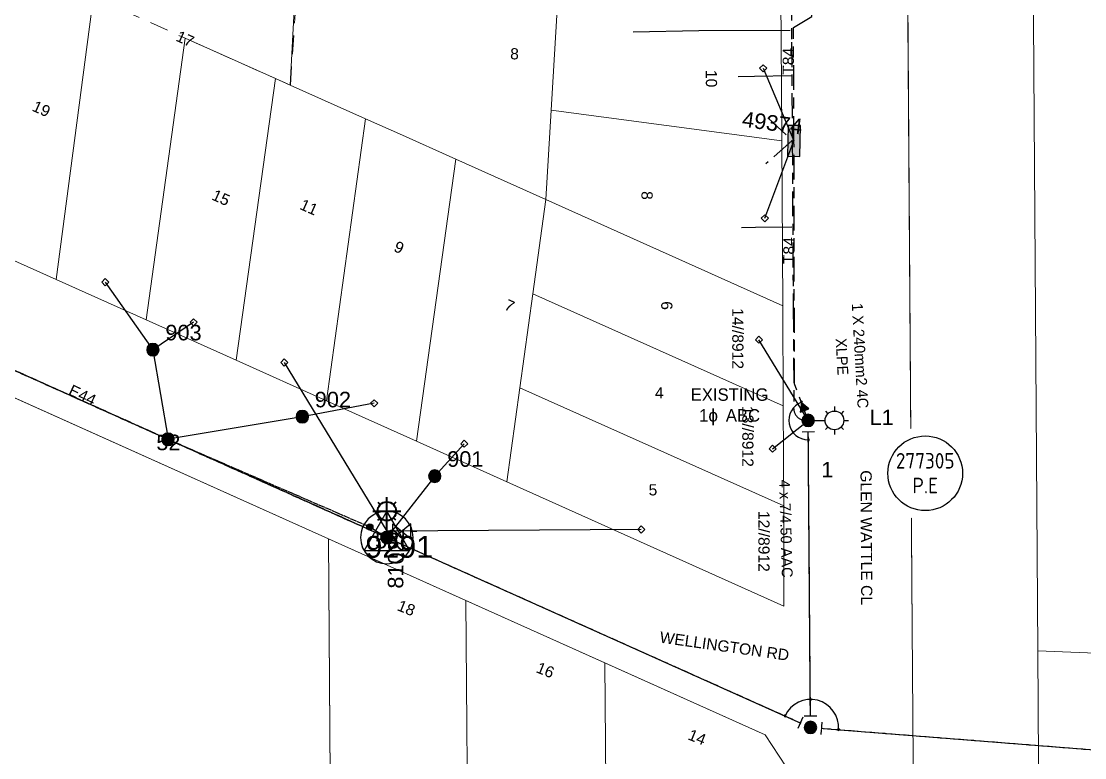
# Model space of a CAD drawing. Header units: metres. Extents: x 249526 to 250405, y 6265241 to 6266203.
# Drawn here: x 249792 to 249962.8, y 6265789.8 to 6265908.1 of the extents above; entities that cross this region are included whole.
import ezdxf
from ezdxf.enums import TextEntityAlignment as Align

# ---------------------------------------------------------------- set-up
doc = ezdxf.new("R2010")
doc.units = ezdxf.units.M
for name, pattern in [('Cable Exist OH', [1, 1, 0]), ('Cable Exist UG', [8.2, 4, -1.2, 1.8, -1.2]), ('Dash', [5, 3, -2])]:
    doc.linetypes.add(name, pattern=pattern)
doc.layers.get('0').update_dxf_attribs({"color": 6})
for name, color, linetype in [('_User_LV_Exist', 7, 'Continuous'), ('Duct_SP_EXT', 7, 'Continuous'), ('Equip_LV_EXT', 7, 'Continuous'), ('Equip_LV_NEW', 2, 'Continuous'), ('Equip_SP_SL_EXT', 7, 'Continuous'), ('Equip_SP_SL_NEW', 2, 'Continuous'), ('Mains_HV_EXT', 7, 'Continuous'), ('Mains_LV_EXT', 7, 'Continuous'), ('Mains_LV_NEW', 2, 'Continuous'), ('Mains_LV_NEW_UGOH', 2, 'Continuous'), ('Mains_SL_EXT', 7, 'Continuous'), ('Mains_SL_NEW', 2, 'Continuous'), ('Mains_SL_NEW_Hardwired', 2, 'Continuous'), ('Notes_LV_MISC', 7, 'Continuous'), ('OH_Details_SP_MISC', 7, 'Continuous'), ('Services_SP_EXT', 7, 'Continuous'), ('Sub_SP_TR_HV_LV_EXT', 7, 'Continuous'), ('SupportsOH_SP_TR_HV_LV_SL_EXT', 7, 'Continuous'), ('SupportsUG_SP_LV_EXT', 7, 'Continuous'), ('Trench_SP_EXT', 7, 'Continuous')]:
    doc.layers.add(name, color=color, linetype=linetype)
for name, color, linetype, lineweight in [('Cadastre Developer_SP_EXT', 9, 'Continuous', 5), ('Cadastre Land Parcels_SP_EXT', 9, 'Continuous', 5), ('Cadastre Road Names_SP_HV_LV_SL_EXT', 9, 'Continuous', 5), ('Cadastre Roads_SP_EXT', 9, 'Continuous', 5)]:
    doc.layers.add(name, color=color, linetype=linetype, lineweight=lineweight)
doc.styles.add('iecARIAL', font='arial.ttf', dxfattribs={"height": 2})
doc.styles.add('IESYMBOL1', font='isocp.shx')
doc.styles.add('POLE_LABEL', font='arial.ttf')
doc.styles.add('SL_LABEL', font='arial.ttf')
doc.styles.get("Standard").update_dxf_attribs({"font": 'arial.ttf'})

# ---------------------------------------------------------------- blocks, each defined once
blk = doc.blocks.new('SUB_POLE_EXT')
blk.add_wipeout([(0, 4.22), (0.42, 4.2), (0.83, 4.14), (1.21, 4.05), (1.62, 3.9), (1.99, 3.72), (2.35, 3.51), (2.68, 3.26), (2.99, 2.99), (3.28, 2.66), (3.52, 2.34), (3.76, 1.92), (3.9, 1.62), (4.04, 1.23), (4.18, 0.63), (4.22, 0), (4.18, -0.61), (4.06, -1.15), (3.9, -1.62), (3.58, -2.24), (3.22, -2.73), (2.97, -3.01), (2.68, -3.26), (2.36, -3.5), (2, -3.72), (1.64, -3.89), (1.25, -4.03), (0.82, -4.14), (0.42, -4.2), (0, -4.22), (-0.41, -4.2), (-0.8, -4.15), (-1.21, -4.05), (-1.62, -3.9), (-1.99, -3.73), (-2.35, -3.51), (-2.68, -3.26), (-2.96, -3.02), (-3.23, -2.72), (-3.51, -2.35), (-3.71, -2.01), (-3.91, -1.6), (-4.05, -1.21), (-4.16, -0.76), (-4.22, -0.14), (-4.21, 0.39), (-4.14, 0.83), (-4.03, 1.27), (-3.9, 1.63), (-3.71, 2.02), (-3.5, 2.37), (-3.28, 2.67), (-2.99, 2.99), (-2.68, 3.27), (-2.33, 3.52), (-1.98, 3.73), (-1.63, 3.9), (-1.2, 4.05), (-0.78, 4.15), (-0.4, 4.21)])
blk.add_line((2.16, 0.48), (2.16, 0.48, 0))
blk.add_lwpolyline([(-4.22, 0, 1), (4.22, 0, 1)], format="xyb", close=True)
blk.add_lwpolyline([(2.14, 0.52), (0, 4.22), (-3.66, -2.11), (3.66, -2.11)], close=True)
for tag, height, flags, p in [('ASSET_NUM', 3.5, 8, (2, 2)), ('STREET_CODE', 0.2, 9, (1.5, 0)), ('CONSTRUCTED_VOLTAGE', 0.2, 9, (1.5, -0.2)), ('OPERATING_VOLTAGE', 0.2, 9, (1.5, -0.6)), ('OPERATED_BY', 0.2, 9, (1.5, -0.8)), ('ORIENTATION', 0.2, 9, (1.5, -1.2)), ('OWNED_BY', 0.2, 9, (1.5, -1.4)), ('SECONDARY_VOLTAGE', 0.2, 9, (1.5, -1.6)), ('STATE', 0.2, 9, (1.5, -1.8)), ('NO_PHASES', 0.2, 9, (1.5, -0.4)), ('MAINTAINED_BY', 0.2, 9, (1.5, -1)), ('SUBSTATION_TYPE', 0.2, 9, (1.5, -2)), ('STREETNAME', 0.2, 9, (1.5, -2.8)), ('SUBURB', 0.2, 9, (1.5, -3)), ('Z', 0.2, 1, (1.5, -3.4)), ('USAGE', 0.2, 9, (1.5, -2.2)), ('LEGEND', 0.2, 9, (1.5, -2.4)), ('LOCATION', 0.2, 9, (1.5, -2.6)), ('NOTES', 0.2, 9, (1.5, -3.2))]:
    blk.add_attdef(tag, text='', height=height, dxfattribs=dict(flags=flags)).set_placement(p, align=Align.MIDDLE_LEFT)
blk = doc.blocks.new('PILLAR_EXT')
blk.add_hatch(color=256).paths.add_polyline_path([(-2.475, 0.99), (-2.475, -0.99), (2.475, -0.99), (2.475, 0.99)])
blk.add_lwpolyline([(-2.475, -0.99), (2.475, -0.99), (2.475, 0.99), (-2.475, 0.99)], close=True)
at = {"style": 'iecARIAL', "flags": 8}
blk.add_attdef('ASSET_NUM', (1.5, 3.5), '', height=2.5, dxfattribs=at)
for tag, p, flags in [('OWNED_BY', (0, -0.2), 9), ('STATE', (0, -0.4), 9), ('SUPPORT_TYPE', (0, -0.6), 9), ('STREETNAME', (0, -1.8), 9), ('USAGE', (0, -0.8), 9), ('LEGEND', (0, -1), 9), ('LOCATION', (0, -1.2), 9), ('NOTES', (0, -1.4), 9), ('PARENT', (0, -1.6), 9), ('SUBURB', (0, -2), 1)]:
    blk.add_attdef(tag, p, '', height=0.2, dxfattribs=dict(flags=flags))
blk = doc.blocks.new('LV_OH_LINKS_DISTFUSE_EXT')
for p, q in [((0, 0), (0.96, 0)), ((3.84, 0), (4.8, 0))]:
    blk.add_line(p, q)
blk.add_lwpolyline([(3.84, -1.2), (3.84, 1.2), (0.96, -1.2), (0.96, 1.2)], close=True)
at = {"flags": 9}
for tag, p in [('ACTUAL_STATUS', (0, 0)), ('CONSTRUCTED_VOLTAGE', (0, -0.2)), ('OPERATING_VOLTAGE', (0, -0.6)), ('ORIENTATION', (0, -0.8)), ('OWNED_BY', (0, -1)), ('STATE', (0, -1.2)), ('SWITCH_TYPE', (0, -1.4)), ('NO_PHASES', (0, -0.4)), ('USAGE', (0, -1.6)), ('NOTES', (0, -1.8))]:
    blk.add_attdef(tag, text='', height=0.2, dxfattribs=at).set_placement(p, align=Align.MIDDLE_LEFT)
at = {"flags": 1}
blk.add_attdef('Z', (0, 0), '', height=0.2, dxfattribs=at)
blk = doc.blocks.new('SL_LANTERN_EXT')
at = {"lineweight": 40}
for p, q in [((-1.46, 5.68), (-1.06, 5.28)), ((0, 1.97), (0, 6.47)), ((1.46, 5.68), (1.06, 5.28)), ((-2.25, 4.22), (2.25, 4.22)), ((-1.46, 2.76), (-1.06, 3.16)), ((0, 0), (0, 2.72)), ((1.46, 2.76), (1.06, 3.16))]:
    blk.add_line(p, q, dxfattribs=at)
blk.add_circle((0, 4.22), 1.5, dxfattribs=at)
at = {"style": 'iecARIAL', "flags": 8}
blk.add_attdef('ASSET_NUM', (1.5, 1.5), '', height=2.5, dxfattribs=at)
for tag, p, height, flags in [('OPERATING_VOLTAGE', (0.98, -1.65), 0.2, 9), ('ORIENTATION', (0.98, -1.85), 0.2, 9), ('CONSTRUCTED_VOLTAGE', (0.98, -0.65), 0.2, 9), ('CONTROL_TYPE', (0.98, -0.85), 0.2, 9), ('LANTERN_PURPOSE', (0.98, -1.05), 0.2, 9), ('LANTERN_TYPE', (0.98, -1.25), 0.2, 9), ('NO_PHASES', (0.98, -1.45), 0.2, 9), ('LNUMBER', (2.18, -3.25), 2.5, 8), ('OWNED_BY', (0.98, -2.05), 0.2, 9), ('STATE', (0.98, -2.25), 0.2, 9), ('USAGE', (0.98, -2.45), 0.2, 9), ('CEXIST', (0.98, -2.65), 0.2, 9), ('CNEW', (0.98, -2.85), 0.2, 9), ('CNUMBER', (0.98, -3.05), 0.2, 9), ('CREMOVE', (0.98, -3.25), 0.2, 9), ('CREPLACE', (0.98, -3.45), 0.2, 9), ('LKINGHEIGHT', (0.98, -3.65), 0.2, 9), ('LBRACKET', (0.98, -3.85), 0.2, 9), ('LBRACKETVOCAB', (0.98, -4.05), 0.2, 9), ('LCATEGORY', (0.98, -4.25), 0.2, 9), ('LCHARGE1', (0.98, -4.45), 0.2, 9), ('LCHARGE1PERCENT', (0.98, -4.65), 0.2, 9), ('LCHARGE2', (0.98, -4.85), 0.2, 9), ('LCHARGE2PERCENT', (0.98, -5.05), 0.2, 9), ('LCHARGE3', (0.98, -5.25), 0.2, 9), ('LCHARGE3PERCENT', (0.98, -5.45), 0.2, 9), ('LEXIST', (0.98, -5.65), 0.2, 9), ('LLAMP', (0.98, -5.85), 0.2, 9), ('LLAMPVOCAB', (0.98, -6.05), 0.2, 9), ('LMAST', (0.98, -6.25), 0.2, 9), ('LMASTVOCAB', (0.98, -6.45), 0.2, 9), ('LNEW', (0.98, -6.65), 0.2, 9), ('LANTNUMBER', (0.98, -6.85), 0.2, 9), ('LOUTREACH', (0.98, -7.25), 0.2, 9), ('LOUTREACHVOCAB', (0.98, -7.45), 0.2, 9), ('LRATECODE', (0.98, -7.65), 0.2, 9), ('LREMOVE', (0.98, -7.85), 0.2, 9), ('LREPLACE', (0.98, -8.05), 0.2, 9), ('LTYPE', (0.98, -8.25), 0.2, 9), ('LTYPEVOCAB', (0.98, -8.45), 0.2, 9), ('LEGEND', (0.98, -8.65), 0.2, 9), ('STREETNAME', (0.98, -9.25), 0.2, 9), ('SUBURB', (0.98, -9.45), 0.2, 1), ('LOCATION', (0.98, -8.85), 0.2, 9), ('NOTES', (0.98, -9.05), 0.2, 9)]:
    blk.add_attdef(tag, p, '', height=height, dxfattribs=dict(flags=flags))
blk = doc.blocks.new('CCP_EXT')
at = {"flags": 9}
for tag, p in [('STATE', (0, -1.8)), ('LIFE_SUPPORT', (0, -1.6)), ('NOTES', (0, -2))]:
    blk.add_attdef(tag, text='', height=0.2, dxfattribs=at).set_placement(p, align=Align.MIDDLE_LEFT)
blk.add_wipeout([(0, 0.57), (0.57, 0), (0, -0.57), (-0.57, 0)])
blk.add_lwpolyline([(-0.57, 0), (0, 0.57), (0.57, 0), (0, -0.57), (-0.57, 0)])
at = {"flags": 1}
blk.add_attdef('Z', (0, 0), '', height=0.2, dxfattribs=at)
at = {"flags": 9}
for tag, p in [('CCP_TYPE', (0, 0)), ('CONSTRUCTED_VOLTAGE', (0, -0.2)), ('OPERATING_VOLTAGE', (0, -0.6)), ('ORIENTATION', (0, -0.8)), ('OWNED_BY', (0, -1)), ('NO_PHASES', (0, -0.4)), ('USAGE', (0, -1.2)), ('LEGEND', (0, -1.4))]:
    blk.add_attdef(tag, text='', height=0.2, dxfattribs=at).set_placement(p, align=Align.MIDDLE_LEFT)
blk = doc.blocks.new('POLE_EXT')
blk.add_hatch(color=256).paths.add_polyline_path([(-1, 0, 1), (1, 0, 1)])
blk.add_lwpolyline([(-1, 0, 1), (1, 0, 1)], format="xyb", close=True)
for tag, height, flags, p in [('pNumber', 2.5, 8, (-17.84, 2.07)), ('OWNED_BY', 0.2, 9, (1.35, -0.4)), ('SPECIAL_USE', 0.2, 9, (1.35, -0.8)), ('STATE', 0.2, 9, (1.35, -1)), ('cLV', 0.2, 9, (1.35, -1.4)), ('hDepth', 0.2, 9, (1.35, -1.6)), ('hDia', 0.2, 9, (1.35, -1.8)), ('PARENT', 0.2, 9, (1.35, -0.6)), ('USAGE', 0.2, 9, (1.35, -1.2)), ('cHV', 0.2, 9, (1.35, -2)), ('cLinedev', 0.2, 9, (1.35, -3.4)), ('LBRACKET', 0.2, 9, (1.35, -2.2)), ('LExisting', 0.2, 9, (1.35, -2.4)), ('LANTNUMBER', 0.2, 9, (1.35, -2.6)), ('LOther', 0.2, 9, (1.35, -2.8)), ('LRemove', 0.2, 9, (1.35, -3)), ('LEGEND', 0.2, 9, (1.35, -3.2)), ('pExisting', 0.2, 9, (1.35, -3.8)), ('pFooting', 0.2, 9, (1.35, -4.4)), ('pNew', 0.2, 9, (1.35, -4.6)), ('pRelocate', 0.2, 9, (1.35, -5)), ('pRemove', 0.2, 9, (1.35, -5.2)), ('LOCATION', 0.2, 9, (1.35, -3.6)), ('PFNUMBER', 0.2, 9, (1.35, -4)), ('NEWPFNUMBER', 0.2, 9, (1.35, -4.2)), ('pReplace', 0.2, 9, (1.35, -5.4)), ('pStay', 0.2, 9, (1.35, -5.6)), ('pType', 0.2, 9, (1.35, -5.8)), ('cspan', 0.2, 9, (1.35, -6)), ('STREETNAME', 0.2, 9, (1.35, -6.2)), ('SUBURB', 0.2, 9, (1.35, -6.4)), ('NOTES', 0.2, 9, (1.35, -6.6)), ('MAINTAINED_BY', 0.2, 9, (1.36, -6.81)), ('OPERATED_BY', 0.2, 9, (1.36, -7.01))]:
    blk.add_attdef(tag, text='', height=height, dxfattribs=dict(flags=flags)).set_placement(p, align=Align.MIDDLE_LEFT)
at = {"style": 'POLE_LABEL'}
for tag, height, flags, p in [('ASSET_NUM', 2.5, 8, (2, 2)), ('STRUCTURE_PLANT_NUMBER', 0.2, 9, (1.35, 0.03)), ('STREET_CODE', 0.2, 9, (1.35, -0.2))]:
    blk.add_attdef(tag, text='', height=height, dxfattribs=dict(at, flags=flags)).set_placement(p, align=Align.MIDDLE_LEFT)
at = {"flags": 1}
blk.add_attdef('Z', (1.35, -7.33), '', height=0.2, dxfattribs=at)
blk = doc.blocks.new('CONNECTOR_NODE_EXT')
h = blk.add_hatch(color=256)
edge = h.paths.add_edge_path()
edge.add_arc((0, 0), 0.5, 0, 360)
blk.add_circle((0, 0), 0.5)
at = {"flags": 1}
blk.add_attdef('Z', (0, 0), '', height=0.2, dxfattribs=at)
at = {"flags": 9}
for tag, p in [('CONNECTOR_TYPE', (0, 0)), ('CONSTRUCTED_VOLTAGE', (0, -0.2)), ('OPERATING_VOLTAGE', (0, -0.6)), ('ORIENTATION', (0, -0.8)), ('SUBTYPE', (0, -1)), ('NO_PHASES', (0, -0.4)), ('USAGE', (0, -1.2)), ('NOTES', (0, -1.4))]:
    blk.add_attdef(tag, text='', height=0.2, dxfattribs=at).set_placement(p, align=Align.MIDDLE_LEFT)
blk = doc.blocks.new('SL_LANTERN_NEW')
blk.add_line((0, 0), (0, 0))
for tag, p, flags in [('Z', (0, 0), 1), ('OPERATED_BY', (0, -9.61), 9)]:
    blk.add_attdef(tag, p, '', height=0.2, dxfattribs=dict(flags=flags))
at = {"style": 'SL_LABEL', "flags": 9}
blk.add_attdef('STREET_CODE', text='', height=0.2, dxfattribs=at).set_placement((0, -0.2), align=Align.MIDDLE_LEFT)
for tag, height, flags, p in [('CONSTRUCTED_VOLTAGE', 0.2, 9, (0, -0.4)), ('CONTROL_TYPE', 0.2, 9, (0, -0.6)), ('OPERATING_VOLTAGE', 0.2, 9, (0, -1.4)), ('ORIENTATION', 0.2, 9, (0, -1.6)), ('OWNED_BY', 0.2, 9, (0, -1.8)), ('LANTERN_PURPOSE', 0.2, 9, (0, -0.8)), ('LANTERN_TYPE', 0.2, 9, (0, -1)), ('NO_PHASES', 0.2, 9, (0, -1.2)), ('LNUMBER', 2.5, 8, (1.2, -2.8)), ('STATE', 0.2, 9, (0, -2)), ('CEXIST', 0.2, 9, (0, -2.4)), ('CNEW', 0.2, 9, (0, -2.6)), ('CNUMBER', 0.2, 9, (0, -2.8)), ('CREMOVE', 0.2, 9, (0, -3)), ('CREPLACE', 0.2, 9, (0, -3.2)), ('USAGE', 0.2, 9, (0, -2.2)), ('LKINGHEIGHT', 0.2, 9, (0, -3.4)), ('LBRACKET', 0.2, 9, (0, -3.6)), ('LBRACKETVOCAB', 0.2, 9, (0, -3.8)), ('LCATEGORY', 0.2, 9, (0, -4)), ('LCHARGE1', 0.2, 9, (0, -4.2)), ('LCHARGE1PERCENT', 0.2, 9, (0, -4.4)), ('LCHARGE2', 0.2, 9, (0, -4.6)), ('LCHARGE2PERCENT', 0.2, 9, (0, -4.8)), ('LCHARGE3', 0.2, 9, (0, -5)), ('LCHARGE3PERCENT', 0.2, 9, (0, -5.2)), ('LEXIST', 0.2, 9, (0, -5.4)), ('LLAMP', 0.2, 9, (0, -5.6)), ('LLAMPVOCAB', 0.2, 9, (0, -5.8)), ('LMAST', 0.2, 9, (0, -6)), ('LMASTVOCAB', 0.2, 9, (0, -6.2)), ('LNEW', 0.2, 9, (0, -6.4)), ('LANTNUMBER', 0.2, 9, (0, -6.6)), ('SUBURB', 0.2, 9, (0, -8.6)), ('LOUTREACH', 0.2, 9, (0, -7)), ('LOUTREACHVOCAB', 0.2, 9, (0, -7.2)), ('LRATECODE', 0.2, 9, (0, -7.4)), ('LREMOVE', 0.2, 9, (0, -7.6)), ('LREPLACE', 0.2, 9, (0, -7.8)), ('LTYPE', 0.2, 9, (0, -8)), ('LTYPEVOCAB', 0.2, 9, (0, -8.2)), ('LEGEND', 0.2, 9, (0, -8.4)), ('STREETNAME', 0.2, 9, (0, -8.8)), ('LOCATION', 0.2, 9, (0, -9)), ('NOTES', 0.2, 9, (0, -9.2)), ('MAINTAINED_BY', 0.2, 9, (0, -9.86))]:
    blk.add_attdef(tag, text='', height=height, dxfattribs=dict(flags=flags)).set_placement(p, align=Align.MIDDLE_LEFT)
blk.add_wipeout([(0, 6.47), (1.46, 5.68), (2.25, 4.22), (1.46, 2.76), (0, 1.86), (-1.46, 2.76), (-2.25, 4.22), (-1.46, 5.68)])
for p, q in [((-1.46, 5.68), (-1.06, 5.28)), ((0, 5.72), (0, 6.47)), ((1.46, 5.68), (1.06, 5.28)), ((-2.25, 4.22), (-1.5, 4.22)), ((1.5, 4.22), (2.25, 4.22)), ((-1.46, 2.76), (-1.06, 3.16)), ((0, 0), (0, 2.72)), ((1.46, 2.76), (1.06, 3.16))]:
    blk.add_line(p, q)
blk.add_circle((0, 4.22), 1.5)
at = {"style": 'SL_LABEL', "flags": 8}
blk.add_attdef('ASSET_NUM', text='', height=2.5, dxfattribs=at).set_placement((2, 2), align=Align.MIDDLE_LEFT)
blk = doc.blocks.new('SL_NUM_PE_NEW')
blk.add_wipeout([(-0.24, 7.5), (-0.71, 7.47), (-1.17, 7.41), (-1.64, 7.32), (-2.09, 7.21), (-2.54, 7.06), (-2.98, 6.89), (-3.41, 6.69), (-3.82, 6.46), (-4.22, 6.21), (-4.6, 5.93), (-4.96, 5.63), (-5.31, 5.31), (-5.63, 4.96), (-5.93, 4.6), (-6.21, 4.22), (-6.46, 3.82), (-6.69, 3.41), (-6.89, 2.98), (-7.06, 2.54), (-7.21, 2.09), (-7.32, 1.64), (-7.41, 1.17), (-7.47, 0.71), (-7.5, 0.24), (-7.5, -0.24), (-7.47, -0.71), (-7.41, -1.17), (-7.32, -1.64), (-7.21, -2.09), (-7.06, -2.54), (-6.89, -2.98), (-6.69, -3.41), (-6.46, -3.82), (-6.21, -4.22), (-5.93, -4.6), (-5.63, -4.96), (-5.31, -5.31), (-4.96, -5.63), (-4.6, -5.93), (-4.22, -6.21), (-3.82, -6.46), (-3.41, -6.69), (-2.98, -6.89), (-2.54, -7.06), (-2.09, -7.21), (-1.64, -7.32), (-1.17, -7.41), (-0.71, -7.47), (-0.24, -7.5), (0.24, -7.5), (0.71, -7.47), (1.17, -7.41), (1.64, -7.32), (2.09, -7.21), (2.54, -7.06), (2.98, -6.89), (3.41, -6.69), (3.82, -6.46), (4.22, -6.21), (4.6, -5.93), (4.96, -5.63), (5.31, -5.31), (5.63, -4.96), (5.93, -4.6), (6.21, -4.22), (6.46, -3.82), (6.69, -3.41), (6.89, -2.98), (7.06, -2.54), (7.21, -2.09), (7.32, -1.64), (7.41, -1.17), (7.47, -0.71), (7.5, -0.24), (7.5, 0.24), (7.47, 0.71), (7.41, 1.17), (7.32, 1.64), (7.21, 2.09), (7.06, 2.54), (6.89, 2.98), (6.69, 3.41), (6.46, 3.82), (6.21, 4.22), (5.93, 4.6), (5.63, 4.96), (5.31, 5.31), (4.96, 5.63), (4.6, 5.93), (4.22, 6.21), (3.82, 6.46), (3.41, 6.69), (2.98, 6.89), (2.54, 7.06), (2.09, 7.21), (1.64, 7.32), (1.17, 7.41), (0.71, 7.47), (0.24, 7.5)])
blk.add_circle((0, 0), 6)
at = {"style": 'IESYMBOL1'}
blk.add_text('P.E', height=2.5, dxfattribs=at).set_placement((0, -0.72), align=Align.TOP_CENTER)
at = {"style": 'IESYMBOL1', "flags": 4}
blk.add_attdef('SL15', text='', height=2.5, dxfattribs=at).set_placement((0, 0), align=Align.BOTTOM_CENTER)
at = {"flags": 1}
blk.add_attdef('Z', (0, 0), '', height=0.2, dxfattribs=at)
blk = doc.blocks.new('End Shackle_NEW')
at = {"flags": 9}
for tag, p in [('OWNED_BY', (0, -1)), ('STATE', (0, -1.2)), ('USAGE', (0, -1.4)), ('NOTES', (0, -1.6)), ('OPERATED_BY', (0, -2.01)), ('MAINTAINED_BY', (0, -1.81))]:
    blk.add_attdef(tag, text='', height=0.2, dxfattribs=at).set_placement(p, align=Align.MIDDLE_LEFT)
blk.add_wipeout([(-0.25, 0), (-0.25, 1.81), (0.25, 1.82), (0.25, 0)])
blk.add_line((1, 1.81), (-1, 1.81))
at = {"flags": 1}
blk.add_attdef('Z', (0, 0), '', height=0.2, dxfattribs=at)
at = {"flags": 9}
for tag, p in [('CONNECTOR_TYPE', (0, 0)), ('CONSTRUCTED_VOLTAGE', (0, -0.2)), ('OPERATING_VOLTAGE', (0, -0.6)), ('ORIENTATION', (0, -0.8)), ('NO_PHASES', (0, -0.4))]:
    blk.add_attdef(tag, text='', height=0.2, dxfattribs=at).set_placement(p, align=Align.MIDDLE_LEFT)
blk = doc.blocks.new('BOND POINT')
blk.add_hatch(color=256).paths.add_polyline_path([(-1, 0, 1), (1, 0, 1)])
blk.add_lwpolyline([(-1, 0, 1), (1, 0, 1)], format="xyb", close=True)
blk = doc.blocks.new('UGOH_NEW')
blk.add_hatch(color=256).paths.add_polyline_path([(-0.75, 1.7), (0.75, 1.7), (0, 3)])
at = {"color": 1}
blk.add_lwpolyline([(-0.75, 1.7), (0.75, 1.7), (0, 3)], close=True, dxfattribs=at)
for tag, flags, p in [('CONSTRUCTED_VOLTAGE', 9, (1.5, 0)), ('ACTUAL_STATUS', 9, (1.5, -1.6)), ('OPERATING_VOLTAGE', 9, (1.5, -0.2)), ('ORIENTATION', 9, (1.5, -0.4)), ('STATE', 9, (1.5, -0.6)), ('OWNED_BY', 9, (1.5, -1)), ('OPERATED_BY', 9, (1.5, -1.2)), ('USAGE', 9, (1.5, -0.8)), ('MAINTAINED_BY', 9, (1.5, -1.4)), ('NUMBER_OF_PHASES', 9, (1.5, -1.8)), ('TYPE', 1, (1.5, -2))]:
    blk.add_attdef(tag, text='', height=0.2, dxfattribs=dict(flags=flags)).set_placement(p, align=Align.MIDDLE_LEFT)

msp = doc.modelspace()

# ---------------------------------------------------------------- linework, layer by layer
at = {"layer": '_User_LV_Exist', "color": 7, "linetype": 'Cable Exist OH', "flags": 128}
msp.add_lwpolyline([(249918.77, 6265794.69), (249971.72, 6265790.5)], dxfattribs=at)
at = {"layer": 'Cadastre Developer_SP_EXT', "linetype": 'Dash'}
msp.add_lwpolyline([(249836.66, 6265921.22), (249812.35, 6265938.98), (249811.63, 6265942.52), (249811.57, 6265942.82), (249822.83, 6265970.62), (249818.16, 6266002.59), (249814.59, 6266001.52), (249819.53, 6265968.67), (249810.42, 6265946.2), (249790.03, 6265923.33), (249803.57, 6265912.01), (249803.59, 6265912), (249818.28, 6265905.42), (249835.19, 6265897.85), (249836.37, 6265915.35), (249836.66, 6265921.22)], close=True, dxfattribs=at)
at = {"layer": 'Cadastre Land Parcels_SP_EXT', "linetype": 'Continuous'}
for points in [[(249958.22, 6265375.64), (249958.1, 6265394.43), (249956.37, 6265647.68), (249955.41, 6265789.13), (249955.29, 6265806.97), (249954.44, 6265931.62), (249954.07, 6265984.74), (249953.93, 6266005.98), (249953.23, 6266109.25), (249953.09, 6266130.38), (249952.93, 6266155.61), (249932.73, 6266158.36), (249933.77, 6265999.34), (249933.93, 6265976.08), (249934.25, 6265931.09), (249935.09, 6265810.71), (249935.29, 6265782.45), (249936.24, 6265645.94), (249936.27, 6265641.83), (249937.93, 6265407.64), (249938.09, 6265384.56), (249939.08, 6265243.78), (249959.14, 6265240.92), (249958.22, 6265375.64)], [(249836.15, 6265916.09), (249818.57, 6265928.54), (249806.8, 6265936.88), (249805.62, 6265927.93), (249803.54, 6265912.14), (249797.55, 6265866.66), (249812.03, 6265860.16), (249818.29, 6265905.43), (249832.78, 6265898.94), (249835.18, 6265897.86), (249836.15, 6265916.09)], [(249803.54, 6265912.14), (249790.03, 6265923.34), (249783.07, 6265873.15), (249797.55, 6265866.66), (249803.54, 6265912.14)], [(249913.99, 6265915.02), (249878.14, 6265914.81), (249875.1, 6265914.79), (249836.15, 6265916.09), (249835.18, 6265897.86), (249847.27, 6265892.45), (249852.74, 6265890.06), (249861.78, 6265885.98), (249876.22, 6265879.5), (249877.09, 6265893.85), (249878.16, 6265911.84), (249914.01, 6265911.95), (249913.99, 6265915.02)], [(249914.01, 6265911.95), (249878.16, 6265911.84), (249877.09, 6265893.85), (249914.15, 6265888.92), (249914.13, 6265890.47), (249914.05, 6265904.8), (249914.01, 6265911.95)], [(249832.78, 6265898.94), (249818.29, 6265905.43), (249812.03, 6265860.16), (249826.51, 6265853.67), (249832.78, 6265898.94)], [(249847.27, 6265892.45), (249835.18, 6265897.86), (249832.78, 6265898.94), (249826.51, 6265853.67), (249841, 6265847.17), (249847.27, 6265892.45)], [(249914.15, 6265888.92), (249877.09, 6265893.85), (249876.22, 6265879.5), (249876.25, 6265879.48), (249914.3, 6265862.43), (249914.15, 6265888.92)], [(249861.78, 6265885.98), (249852.73, 6265890.06), (249847.27, 6265892.45), (249841, 6265847.17), (249855.48, 6265840.68), (249861.78, 6265885.98)], [(249876.22, 6265879.5), (249861.78, 6265885.98), (249855.48, 6265840.68), (249869.97, 6265834.15), (249872.05, 6265849.26), (249874.15, 6265864.33), (249876.25, 6265879.48), (249876.22, 6265879.5)], [(249914.3, 6265862.43), (249876.25, 6265879.48), (249874.15, 6265864.33), (249914.37, 6265846.35), (249914.3, 6265862.43)], [(249914.37, 6265846.35), (249874.15, 6265864.33), (249872.05, 6265849.26), (249914.49, 6265830.27), (249914.37, 6265846.35)], [(249914.49, 6265830.27), (249872.05, 6265849.26), (249869.97, 6265834.15), (249914.48, 6265814.16), (249914.49, 6265830.27)], [(249886.85, 6265760.93), (249885.96, 6265772.76), (249885.72, 6265805.06), (249863.39, 6265815.08), (249863.78, 6265768.28), (249863.88, 6265756.29), (249886.21, 6265756.47), (249886.85, 6265760.93)], [(249914.86, 6265788.34), (249911.49, 6265793.5), (249885.72, 6265805.06), (249885.96, 6265772.76), (249886.85, 6265760.93), (249886.21, 6265756.47), (249915.08, 6265756.7), (249914.86, 6265788.34)]]:
    msp.add_lwpolyline(points, close=True, dxfattribs=at)
msp.add_lwpolyline([(249842.69, 6265626.53), (249841.3, 6265824.99), (249841.3, 6265824.99), (249759.97, 6265861.48), (249701.57, 6265925.01), (249696.05, 6265931.03), (249633.32, 6265999.27), (249606.53, 6265972.67), (249593.82, 6265960.04), (249580.8, 6265947.09), (249574.23, 6265940.56), (249561.5, 6265927.91), (249555, 6265921.44), (249555.25, 6265921.17), (249576.51, 6265898.04), (249571.73, 6265893.65), (249568.58, 6265890.75), (249525.8, 6265851.42), (249542.76, 6265817.07), (249557.12, 6265787.97)], dxfattribs=at)
at = {"layer": 'Cadastre Roads_SP_EXT', "linetype": 'Continuous'}
for p, q in [((249935.09, 6265810.71), (249934.25, 6265931.09)), ((249914.01, 6265911.95), (249914.05, 6265904.8)), ((249914.05, 6265904.8), (249914.13, 6265890.47)), ((249914.13, 6265890.47), (249914.15, 6265888.92)), ((249914.15, 6265888.92), (249914.3, 6265862.43)), ((249797.55, 6265866.66), (249783.07, 6265873.15)), ((249914.3, 6265862.43), (249914.37, 6265846.35)), ((249914.37, 6265846.35), (249914.49, 6265830.27)), ((249914.49, 6265830.27), (249914.48, 6265814.16))]:
    msp.add_line(p, q, dxfattribs=at)
msp.add_lwpolyline([(249974.83, 6265983.27), (249966.18, 6265983.88), (249954.07, 6265984.74), (249954.44, 6265931.62), (249955.29, 6265806.97), (249967.22, 6265806.49), (249975.72, 6265806.14), (249975.65, 6265824.86), (249975.59, 6265840.25), (249975.52, 6265855.61), (249975.46, 6265871), (249975.39, 6265886.4), (249975.32, 6265901.76), (249975.24, 6265917.15), (249975.17, 6265932.16), (249975.16, 6265932.54), (249974.83, 6265983.27)], close=True, dxfattribs=at)
at = {"layer": 'Duct_SP_EXT', "linetype": 'Continuous'}
msp.add_lwpolyline([(249890.26, 6265906.43), (249900.82, 6265906.63), (249915.52, 6265906.69)], dxfattribs=at)
at = {"layer": 'Mains_LV_EXT', "linetype": 'Cable Exist UG'}
msp.add_lwpolyline([(249916.11, 6265888.9), (249916.03, 6265907.13), (249918.99, 6265908.92), (249918.93, 6265918.01), (249915.92, 6265919.49)], dxfattribs=at)
at = {"layer": 'Mains_LV_EXT', "color": 7, "linetype": 'Cable Exist UG'}
msp.add_lwpolyline([(249918.39, 6265844.01), (249916.19, 6265849.9), (249916.11, 6265888.9)], dxfattribs=at)
at = {"layer": 'Mains_LV_EXT', "linetype": 'Cable Exist OH'}
msp.add_lwpolyline([(249780.82, 6265856.56), (249815.54, 6265840.97)], dxfattribs=at)
at = {"layer": 'Mains_SL_NEW_Hardwired', "color": 7, "linetype": 'Continuous'}
msp.add_arc((249918.77, 6265794.69), 4.49, 355.4779, 155.8694, dxfattribs=at).dxf.unprotected_set("ltscale", 0)
at = {"layer": 'OH_Details_SP_MISC', "color": 7, "linetype": 'Continuous', "flags": 128}
msp.add_lwpolyline([(249918.77, 6265794.69), (249971.76, 6265790.51), (249998.99, 6265786.66)], dxfattribs=at)
at = {"layer": 'Services_SP_EXT'}
msp.add_lwpolyline([(249813.11, 6265855.37), (249815.54, 6265840.97)], dxfattribs=at)
at = {"layer": 'Trench_SP_EXT', "linetype": 'Cable Exist UG'}
for points in [[(249915.61, 6265920.45), (249915.71, 6265904.77)], [(249915.71, 6265904.77), (249915.82, 6265889)], [(249911.93, 6265892.6), (249915.82, 6265889), (249911.6, 6265885.21)], [(249915.82, 6265889), (249915.98, 6265862.26), (249916.09, 6265845.68)]]:
    msp.add_lwpolyline(points, dxfattribs=at)
msp.add_lwpolyline([(249918.39, 6265844.01, -0.463852), (249916.07, 6265845.93)], format="xyb", dxfattribs=at)

# ---------------------------------------------------------------- block references
at = {"layer": 'Mains_LV_NEW_UGOH', "color": 7, "linetype": 'Continuous', "xscale": 0.15, "yscale": 0.15, "zscale": 0.15}
msp.add_blockref('BOND POINT', (249917.3, 6265846.93), dxfattribs=at).dxf.unprotected_set("ltscale", 0)
at = {"layer": 'Mains_SL_NEW_Hardwired', "color": 7, "linetype": 'Continuous', "xscale": 0.15, "yscale": 0.15, "zscale": 0.15}
for p in [(249918.74, 6265799.19), (249914.67, 6265796.53), (249923.26, 6265794.34)]:
    msp.add_blockref('BOND POINT', p, dxfattribs=at).dxf.unprotected_set("ltscale", 0)
at = {"layer": 'Sub_SP_TR_HV_LV_EXT'}
ref = msp.add_blockref('SUB_POLE_EXT', (249850.69, 6265825.2), dxfattribs=at)
ref.add_attrib('ASSET_NUM', '9291', dxfattribs={"layer": '0', "height": 3.5}).set_placement((249852.69, 6265825.45), align=Align.TOP_CENTER)
at = {"layer": 'SupportsOH_SP_TR_HV_LV_SL_EXT'}
ref = msp.add_blockref('POLE_EXT', (249837.11, 6265844.61), dxfattribs=at)
ref.add_attrib('ASSET_NUM', '902', dxfattribs={"layer": '0', "height": 2.5, "style": 'POLE_LABEL'}).set_placement((249839.11, 6265845.36), align=Align.BOTTOM_LEFT)
ref = msp.add_blockref('POLE_EXT', (249815.54, 6265840.97), dxfattribs=at)
ref.add_attrib('ASSET_NUM', '52', dxfattribs={"layer": '0', "height": 2.5, "rotation": 0.0031, "style": 'POLE_LABEL'}).set_placement((249817.54, 6265841.72), align=Align.TOP_RIGHT)
at = {"layer": 'SupportsUG_SP_LV_EXT'}
ref = msp.add_blockref('PILLAR_EXT', (249916.11, 6265888.9), dxfattribs=dict(at, rotation=269.2556241352056))
ref.add_attrib('ASSET_NUM', '49374', dxfattribs={"layer": '0', "height": 2.5, "rotation": 352.3697, "style": 'iecARIAL'}).set_placement((249917.61, 6265892.4), align=Align.TOP_RIGHT)

# ---------------------------------------------------------------- texts
at = {"layer": 'Cadastre Land Parcels_SP_EXT'}
for s, rotation, p in [('17', 335.9, (249816.65, 6265905.06)), ('8', 358.9272, (249870.49, 6265902.02)), ('10', 270.4, (249901.93, 6265900.31)), ('19', 335.9, (249793.55, 6265893.82)), ('15', 335.9, (249822.41, 6265879.55)), ('8', 270.5, (249891.6, 6265880.84)), ('11', 335.9, (249836.55, 6265878.02)), ('9', 335.9, (249851.65, 6265871.27)), ('7', 335.8, (249869.41, 6265861.91)), ('6', 270.3, (249894.77, 6265863.15)), ('14//8912', 270, (249906.19, 6265862.05)), ('13//8912', 270, (249907.8, 6265846.33)), ('12//8912', 270, (249910.38, 6265829.47)), ('18', 338.1257, (249852.2, 6265813.56)), ('16', 338.126, (249874.54, 6265803.59)), ('14', 338.1251, (249898.92, 6265792.81))]:
    msp.add_text(s, height=1.8, rotation=rotation, dxfattribs=at).set_placement(p)
for s, p in [('4', (249893.77, 6265847.55)), ('5', (249892.75, 6265831.96))]:
    msp.add_text(s, height=1.8, dxfattribs=at).set_placement(p)
at = {"layer": 'Cadastre Road Names_SP_HV_LV_SL_EXT'}
for s, rotation, p in [('GLEN WATTLE CL', 270.296, (249926.79, 6265836)), ('WELLINGTON RD', 351.9321, (249894.44, 6265808.33))]:
    msp.add_text(s, height=1.8, rotation=rotation, dxfattribs=at).set_placement(p)
at = {"layer": 'Mains_LV_EXT'}
for s, rotation, p in [('T84', 89.192, (249916.06, 6265899.52)), ('T84', 89.035, (249916.15, 6265869.1)), ('E44', 334.7009, (249799.39, 6265848.22))]:
    msp.add_text(s, height=1.8, rotation=rotation, dxfattribs=at).set_placement(p)
at = {"layer": 'Notes_LV_MISC', "linetype": 'Continuous', "insert": (249905.76, 6265846.19), "char_height": 2, "attachment_point": 5}
msp.add_mtext_dynamic_manual_height_columns('{\\fStylus BT|b0|i0|c0|p34;EXISTING 1\\fISOCPEUR|b0|i0|c0|p34;ɸ \\fStylus BT|b0|i0|c0|p34;ABC}', width=11.0463, gutter_width=4, heights=[0], dxfattribs=at)
at = {"layer": 'Notes_LV_MISC', "insert": (249914.8, 6265826.62), "char_height": 1.75, "attachment_point": 5, "rotation": 271.6588, "style": 'iecARIAL'}
msp.add_mtext_dynamic_manual_height_columns('{\\fStylus BT|b0|i0|c0|p34;4 x 7/4.50 AAC}', width=29.2186, gutter_width=10, heights=[0], dxfattribs=at)

# ---------------------------------------------------------------- next in the draw order: linework, layer by layer
at = {"layer": 'Cadastre Land Parcels_SP_EXT', "linetype": 'Continuous'}
msp.add_lwpolyline([(249863.39, 6265815.08), (249841.3, 6265824.99), (249841.78, 6265756.11), (249849.9, 6265756.18), (249853.36, 6265759.7), (249853.29, 6265768.2), (249863.78, 6265768.28), (249863.39, 6265815.08)], close=True, dxfattribs=at)
at = {"layer": 'Cadastre Roads_SP_EXT', "linetype": 'Continuous'}
msp.add_line((249841.3, 6265824.99), (249911.49, 6265793.5), dxfattribs=at)
at = {"layer": 'Mains_LV_EXT', "linetype": 'Cable Exist OH'}
for points in [[(249815.54, 6265840.97), (249847.96, 6265826.9)], [(249847.96, 6265826.9), (249850.69, 6265825.2)], [(249847.96, 6265826.9), (249850.69, 6265825.2)]]:
    msp.add_lwpolyline(points, dxfattribs=at)

# ---------------------------------------------------------------- next in the draw order: block references
at = {"layer": 'Equip_LV_EXT'}
for name, p in [('CONNECTOR_NODE_EXT', (249847.96, 6265826.9)), ('LV_OH_LINKS_DISTFUSE_EXT', (249850.69, 6265826.2))]:
    msp.add_blockref(name, p, dxfattribs=at)
at = {"layer": 'Equip_SP_SL_EXT'}
ref = msp.add_blockref('SL_LANTERN_EXT', (249850.69, 6265825.2), dxfattribs=at)
ref.add_attrib('ASSET_NUM', '81022', dxfattribs={"layer": '0', "height": 2.5, "rotation": 89.3418, "style": 'iecARIAL'}).set_placement((249852.19, 6265826.7), align=Align.MIDDLE_RIGHT)
at = {"layer": 'Services_SP_EXT'}
for p in [(249911.15, 6265900.59), (249911.42, 6265876.49), (249805.46, 6265866.22), (249819.64, 6265859.78), (249910.47, 6265856.97), (249848.65, 6265846.77), (249863.14, 6265840.26), (249912.67, 6265839.46)]:
    msp.add_blockref('CCP_EXT', p, dxfattribs=at)
at = {"layer": 'Services_SP_EXT', "rotation": 90.0000000000002}
for p in [(249834.21, 6265853.32), (249891.57, 6265826.49)]:
    msp.add_blockref('CCP_EXT', p, dxfattribs=at)
at = {"layer": 'SupportsOH_SP_TR_HV_LV_SL_EXT'}
ref = msp.add_blockref('POLE_EXT', (249850.69, 6265825.2), dxfattribs=at)
ref.add_attrib('ASSET_NUM', '53', dxfattribs={"layer": '0', "height": 2.5, "rotation": 359.9335, "style": 'POLE_LABEL'}).set_placement((249852.69, 6265825.95), align=Align.TOP_RIGHT)

# ---------------------------------------------------------------- next in the draw order: linework, layer by layer
at = {"layer": 'Cadastre Roads_SP_EXT', "linetype": 'Continuous'}
for p, q in [((249812.03, 6265860.16), (249797.55, 6265866.66)), ((249759.97, 6265861.48), (249841.3, 6265824.99)), ((249826.51, 6265853.67), (249812.03, 6265860.16)), ((249841, 6265847.17), (249826.51, 6265853.67)), ((249855.48, 6265840.68), (249841, 6265847.17)), ((249869.97, 6265834.15), (249855.48, 6265840.68)), ((249914.48, 6265814.16), (249869.97, 6265834.15))]:
    msp.add_line(p, q, dxfattribs=at)
at = {"layer": 'Duct_SP_EXT', "linetype": 'Continuous'}
for points in [[(249907.16, 6265899.28), (249909.74, 6265899.33), (249915.69, 6265899.44)], [(249907.68, 6265875.01), (249909.91, 6265875.05), (249915.77, 6265875.11)]]:
    msp.add_lwpolyline(points, dxfattribs=at)
at = {"layer": 'Mains_HV_EXT', "linetype": 'Cable Exist OH'}
msp.add_lwpolyline([(249850.69, 6265825.2), (249780.82, 6265856.56), (249756.97, 6265870.7), (249734.75, 6265893.46)], dxfattribs=at)
at = {"layer": 'Mains_LV_EXT', "color": 7, "linetype": 'Cable Exist OH'}
msp.add_lwpolyline([(249850.69, 6265825.2), (249918.77, 6265794.69)], dxfattribs=at)
at = {"layer": 'Mains_SL_EXT', "linetype": 'Cable Exist OH'}
msp.add_lwpolyline([(249780.82, 6265856.56), (249815.54, 6265840.97), (249850.69, 6265825.2)], dxfattribs=at)
at = {"layer": 'Mains_SL_EXT', "color": 7, "linetype": 'Cable Exist OH'}
msp.add_lwpolyline([(249850.69, 6265825.2), (249918.77, 6265794.69)], dxfattribs=at)
at = {"layer": 'OH_Details_SP_MISC', "color": 7, "linetype": 'Continuous', "flags": 128}
msp.add_lwpolyline([(249850.69, 6265825.2), (249918.77, 6265794.69), (249918.39, 6265844.01)], dxfattribs=at)
at = {"layer": 'Services_SP_EXT'}
for points in [[(249911.15, 6265900.59), (249916.11, 6265888.9)], [(249911.42, 6265876.49), (249916.11, 6265888.9)], [(249805.46, 6265866.22), (249813.11, 6265855.37)], [(249819.64, 6265859.78), (249813.11, 6265855.37)], [(249834.21, 6265853.32), (249850.69, 6265826.2)], [(249848.65, 6265846.77), (249837.11, 6265844.61), (249815.54, 6265840.97)], [(249863.14, 6265840.26), (249858.39, 6265835.06), (249850.69, 6265825.2)], [(249891.57, 6265826.49), (249850.69, 6265826.2)]]:
    msp.add_lwpolyline(points, dxfattribs=at)

# ---------------------------------------------------------------- next in the draw order: block references
at = {"layer": 'SupportsOH_SP_TR_HV_LV_SL_EXT'}
ref = msp.add_blockref('POLE_EXT', (249813.11, 6265855.37), dxfattribs=at)
ref.add_attrib('ASSET_NUM', '903', dxfattribs={"layer": '0', "height": 2.5, "style": 'POLE_LABEL'}).set_placement((249815.11, 6265856.12), align=Align.BOTTOM_LEFT)
ref = msp.add_blockref('POLE_EXT', (249858.39, 6265835.06), dxfattribs=at)
ref.add_attrib('ASSET_NUM', '901', dxfattribs={"layer": '0', "height": 2.5, "rotation": 359.9404, "style": 'POLE_LABEL'}).set_placement((249860.39, 6265835.81), align=Align.BOTTOM_LEFT)

# ---------------------------------------------------------------- next in the draw order: block references
at = {"layer": 'Equip_SP_SL_NEW', "color": 7, "linetype": 'Continuous'}
ref = msp.add_blockref('SL_LANTERN_NEW', (249918.39, 6265844.01), dxfattribs=dict(at, rotation=270))
ref.add_attrib('LNUMBER', 'L1', dxfattribs={"layer": '0', "height": 2.5}).set_placement((249928.24, 6265844.5), align=Align.MIDDLE_LEFT)

# ---------------------------------------------------------------- next in the draw order: linework, layer by layer
at = {"layer": 'Mains_LV_EXT', "color": 7, "linetype": 'Cable Exist OH'}
for points in [[(249918.77, 6265794.69), (249918.39, 6265844.01)], [(249918.39, 6265844.01), (249918.39, 6265844.01)]]:
    msp.add_lwpolyline(points, dxfattribs=at)
at = {"layer": 'Mains_LV_NEW_UGOH', "color": 7, "linetype": 'Continuous'}
msp.add_arc((249918.39, 6265844.01), 3.11, 110.5423, 270.4438, dxfattribs=at).dxf.unprotected_set("ltscale", 0)
at = {"layer": 'Services_SP_EXT', "color": 7}
for points in [[(249918.39, 6265844.01), (249910.47, 6265856.97)], [(249912.67, 6265839.46), (249918.39, 6265844.01)]]:
    msp.add_lwpolyline(points, dxfattribs=at)

# ---------------------------------------------------------------- next in the draw order: block references
at = {"layer": 'Equip_LV_NEW', "linetype": 'Continuous', "rotation": 20.54129248020331}
msp.add_blockref('UGOH_NEW', (249918.39, 6265844.01), dxfattribs=at)
at = {"layer": 'Mains_LV_NEW_UGOH', "color": 7, "linetype": 'Continuous', "xscale": 0.15, "yscale": 0.15, "zscale": 0.15}
msp.add_blockref('BOND POINT', (249918.42, 6265840.9), dxfattribs=at).dxf.unprotected_set("ltscale", 0)
at = {"layer": 'Notes_LV_MISC', "linetype": 'Continuous'}
ref = msp.add_blockref('SL_NUM_PE_NEW', (249937.19, 6265835.52), dxfattribs=at)
ref.add_attrib('SL15', '277305', dxfattribs={"layer": '0', "height": 2.5, "style": 'IESYMBOL1'}).set_placement((249937.19, 6265835.52), align=Align.BOTTOM_CENTER)

# ---------------------------------------------------------------- next in the draw order: texts
at = {"layer": 'Notes_LV_MISC', "insert": (249925.28, 6265854.32), "char_height": 1.75, "attachment_point": 5, "rotation": 273.1981, "style": 'iecARIAL'}
msp.add_mtext_dynamic_manual_height_columns('{\\fStylus BT|b0|i0|c0|p34;1 X 240mm2 4C XLPE}', width=18.3768, gutter_width=10, heights=[0], dxfattribs=at)

# ---------------------------------------------------------------- next in the draw order: block references
at = {"layer": 'Mains_LV_NEW', "color": 7, "linetype": 'Continuous'}
for p, rotation in [((249918.39, 6265844.01), 180.4437786349491), ((249918.77, 6265794.69), 65.86936038118405)]:
    msp.add_blockref('End Shackle_NEW', p, dxfattribs=dict(at, rotation=rotation)).dxf.unprotected_set("ltscale", 0)

# ---------------------------------------------------------------- next in the draw order: block references
at = {"layer": 'Mains_SL_NEW', "color": 7, "linetype": 'Continuous', "rotation": 265.4784118563778}
msp.add_blockref('End Shackle_NEW', (249918.77, 6265794.69), dxfattribs=at).dxf.unprotected_set("ltscale", 0)
at = {"layer": 'SupportsOH_SP_TR_HV_LV_SL_EXT'}
ref = msp.add_blockref('POLE_EXT', (249918.39, 6265844.01), dxfattribs=at)
ref.add_attrib('PNUMBER', '1', (249920.49, 6265834.84), dxfattribs={"height": 2.5})

# ---------------------------------------------------------------- next in the draw order: block references
at = {"layer": 'Mains_LV_NEW', "color": 7, "linetype": 'Continuous', "rotation": 0.4437843879301667}
msp.add_blockref('End Shackle_NEW', (249918.77, 6265794.69), dxfattribs=at).dxf.unprotected_set("ltscale", 0)

# ---------------------------------------------------------------- next in the draw order: block references
at = {"layer": 'SupportsOH_SP_TR_HV_LV_SL_EXT'}
msp.add_blockref('POLE_EXT', (249918.77, 6265794.69), dxfattribs=at)

doc.saveas('drawing.dxf')
